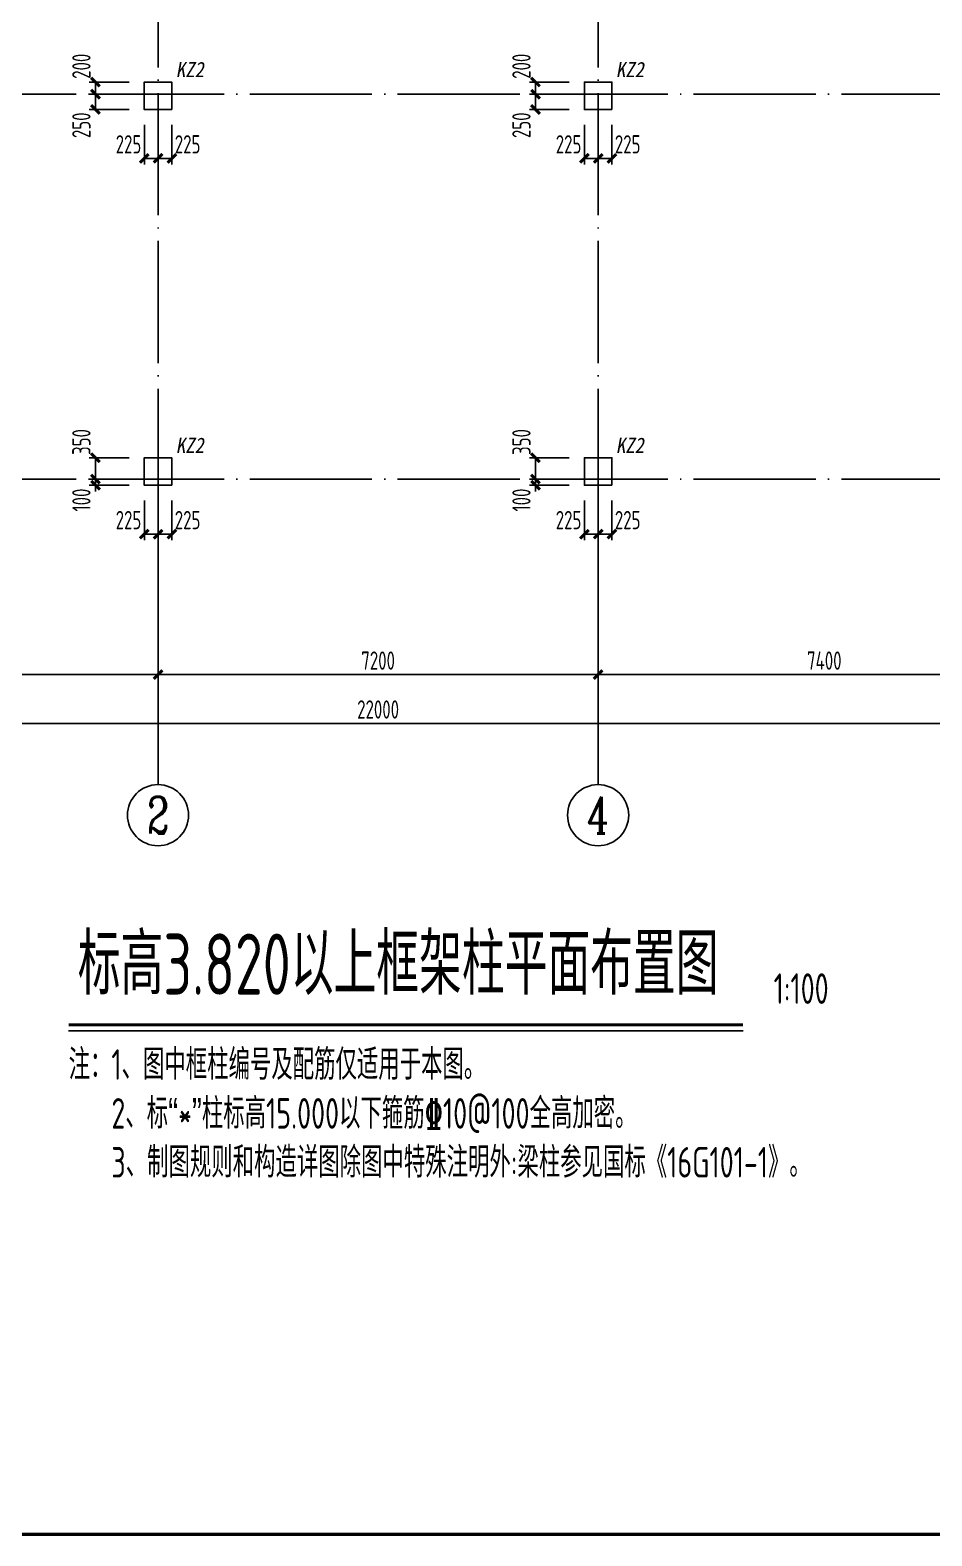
# Model space of a CAD drawing. Extents: x 9732137 to 18866768, y -962146 to 246094.
# Drawn here: x 9800205 to 9814959, y -99731 to -75086 of the extents above; entities that cross this region are included whole.
import ezdxf
from ezdxf.enums import TextEntityAlignment as Align

# ---------------------------------------------------------------- set-up
doc = ezdxf.new("R2010")
doc.units = 0
doc.header["$LTSCALE"] = 1000
doc.linetypes.add('DOTE', pattern=[2.42, 2, -0.2, 0.02, -0.2])
doc.layers.get('0').update_dxf_attribs({"linetype": 'CONTINUOUS'})
doc.layers.get('Defpoints').update_dxf_attribs({"linetype": 'CONTINUOUS'})
for name, color, linetype in [('AXIS', 1, 'DOTE'), ('AXIS_DIM', 3, 'CONTINUOUS'), ('AXIS_NUM', 7, 'CONTINUOUS'), ('BORDER', 7, 'CONTINUOUS'), ('COLU', 7, 'CONTINUOUS'), ('COLU_DIM', 3, 'CONTINUOUS'), ('NUM', 7, 'CONTINUOUS'), ('TEXT', 7, 'CONTINUOUS')]:
    doc.layers.add(name, color=color, linetype=linetype)
doc.styles.add('STYLE3', font='simhei.ttf', dxfattribs={"width": 0.9})
doc.styles.add('TSSD_Axis', font='Complex.shx', dxfattribs={"width": 0.7, "bigfont": 'hztxt.shx'})
doc.styles.add('TSSD_Dimension', font='Tssdeng.shx', dxfattribs={"width": 0.7, "bigfont": 'hztxt.shx'})
doc.styles.add('TSSD_Norm', font='Tssdeng.shx', dxfattribs={"width": 0.7, "bigfont": 'hztxt.shx'})
doc.styles.add('TSSD_Rein', font='Tssdeng.shx', dxfattribs={"width": 0.7, "bigfont": 'hztxt.shx'})
doc.dimstyles.new('TSSD_100_100$0', dxfattribs={"dimtxt": 300, "dimasz": 100, "dimexe": 100, "dimexo": 250, "dimgap": 80, "dimtad": 1, "dimdec": 0, "dimzin": 0, "dimdsep": 46, "dimtxsty": 'TSSD_Dimension', "dimblk1": 'ARCHTICK', "dimblk2": 'ARCHTICK', "dimsah": 1, "dimcen": 0, "dimclrd": 3, "dimclre": 256, "dimclrt": 7, "dimadec": 1, "dimazin": 0, "dimtfac": 1, "dimtdec": 0, "dimtix": 1, "dimtmove": 2, "dimatfit": 3, "dimldrblk": 'ARCHTICK', "dimfxl": 1, "dimtolj": 1, "dimtzin": 0, "dimarcsym": 0})

# ---------------------------------------------------------------- blocks, each defined once
blk = doc.blocks.new('ts_axno')
at = {"color": 0, "linetype": 'ByBlock', "lineweight": -2}
blk.add_circle((0, 0), 0.5, dxfattribs=at)
at = {"color": 0, "linetype": 'ByBlock', "lineweight": -2, "style": 'TSSD_Axis', "width": 0.7}
blk.add_attdef('A', text='', height=0.6, dxfattribs=at).set_placement((0, 0), align=Align.MIDDLE_CENTER)
blk = doc.blocks.new('_ArchTick')
at = {"color": 0, "linetype": 'ByBlock', "const_width": 0.5}
blk.add_lwpolyline([(-0.71, -0.71), (0.71, 0.71)], dxfattribs=at)
blk = doc.blocks.new('*D285')
at = {"layer": 'AXIS_DIM', "lineweight": -2}
for p, q in [((9809499, -83685), (9809499, -85735)), ((9816899, -83685), (9816899, -85735))]:
    blk.add_line(p, q, dxfattribs=at)
at = {"layer": 'AXIS_DIM', "color": 3, "lineweight": -2}
blk.add_line((9816899, -85635), (9809499, -85635), dxfattribs=at)
at = {"layer": 'Defpoints', "color": 0}
for p in [(9809499, -83435), (9816899, -83435), (9809499, -85635)]:
    blk.add_point(p, dxfattribs=at)
at = {"layer": 'AXIS_DIM', "color": 3, "lineweight": -2, "xscale": 100, "yscale": 100, "zscale": 100, "rotation": 180}
blk.add_blockref('_ArchTick', (9809499, -85635), dxfattribs=at)
at = {"layer": 'AXIS_DIM', "color": 3, "lineweight": -2, "xscale": 100, "yscale": 100, "zscale": 100}
blk.add_blockref('_ArchTick', (9816899, -85635), dxfattribs=at)
at = {"layer": 'AXIS_DIM', "color": 7, "insert": (9813199, -85405), "char_height": 300, "attachment_point": 5, "style": 'TSSD_Dimension'}
blk.add_mtext('\\A1;7400', dxfattribs=at)
blk = doc.blocks.new('*D286')
at = {"layer": 'AXIS_DIM', "lineweight": -2}
for p, q in [((9802299, -83685), (9802299, -85735)), ((9809499, -83685), (9809499, -85735))]:
    blk.add_line(p, q, dxfattribs=at)
at = {"layer": 'AXIS_DIM', "color": 3, "lineweight": -2}
blk.add_line((9809499, -85635), (9802299, -85635), dxfattribs=at)
at = {"layer": 'Defpoints', "color": 0}
for p in [(9802299, -83435), (9809499, -83435), (9802299, -85635)]:
    blk.add_point(p, dxfattribs=at)
at = {"layer": 'AXIS_DIM', "color": 3, "lineweight": -2, "xscale": 100, "yscale": 100, "zscale": 100, "rotation": 180}
blk.add_blockref('_ArchTick', (9802299, -85635), dxfattribs=at)
at = {"layer": 'AXIS_DIM', "color": 3, "lineweight": -2, "xscale": 100, "yscale": 100, "zscale": 100}
blk.add_blockref('_ArchTick', (9809499, -85635), dxfattribs=at)
at = {"layer": 'AXIS_DIM', "color": 7, "insert": (9805899, -85405), "char_height": 300, "attachment_point": 5, "style": 'TSSD_Dimension'}
blk.add_mtext('\\A1;7200', dxfattribs=at)
blk = doc.blocks.new('*D287')
at = {"layer": 'AXIS_DIM', "lineweight": -2}
for p, q in [((9794899, -83685), (9794899, -85735)), ((9802299, -83685), (9802299, -85735))]:
    blk.add_line(p, q, dxfattribs=at)
at = {"layer": 'AXIS_DIM', "color": 3, "lineweight": -2}
blk.add_line((9802299, -85635), (9794899, -85635), dxfattribs=at)
at = {"layer": 'Defpoints', "color": 0}
for p in [(9794899, -83435), (9802299, -83435), (9794899, -85635)]:
    blk.add_point(p, dxfattribs=at)
at = {"layer": 'AXIS_DIM', "color": 3, "lineweight": -2, "xscale": 100, "yscale": 100, "zscale": 100, "rotation": 180}
blk.add_blockref('_ArchTick', (9794899, -85635), dxfattribs=at)
at = {"layer": 'AXIS_DIM', "color": 3, "lineweight": -2, "xscale": 100, "yscale": 100, "zscale": 100}
blk.add_blockref('_ArchTick', (9802299, -85635), dxfattribs=at)
at = {"layer": 'AXIS_DIM', "color": 7, "insert": (9798599, -85405), "char_height": 300, "attachment_point": 5, "style": 'TSSD_Dimension'}
blk.add_mtext('\\A1;7400', dxfattribs=at)
blk = doc.blocks.new('*D288')
at = {"layer": 'AXIS_DIM', "lineweight": -2}
for p, q in [((9794899, -83685), (9794899, -86535)), ((9816899, -83685), (9816899, -86535))]:
    blk.add_line(p, q, dxfattribs=at)
at = {"layer": 'AXIS_DIM', "color": 3, "lineweight": -2}
blk.add_line((9794899, -86435), (9816899, -86435), dxfattribs=at)
at = {"layer": 'Defpoints', "color": 0}
for p in [(9794899, -83435), (9816899, -83435), (9816899, -86435)]:
    blk.add_point(p, dxfattribs=at)
at = {"layer": 'AXIS_DIM', "color": 3, "lineweight": -2, "xscale": 100, "yscale": 100, "zscale": 100, "rotation": 180}
blk.add_blockref('_ArchTick', (9794899, -86435), dxfattribs=at)
at = {"layer": 'AXIS_DIM', "color": 3, "lineweight": -2, "xscale": 100, "yscale": 100, "zscale": 100}
blk.add_blockref('_ArchTick', (9816899, -86435), dxfattribs=at)
at = {"layer": 'AXIS_DIM', "color": 7, "insert": (9805899, -86205), "char_height": 300, "attachment_point": 5, "style": 'TSSD_Dimension'}
blk.add_mtext('\\A1;22000', dxfattribs=at)
blk = doc.blocks.new('*D324')
at = {"layer": 'COLU_DIM', "lineweight": -2}
for p, q in [((9809499, -76635), (9809499, -77285)), ((9809724, -76635), (9809724, -77285))]:
    blk.add_line(p, q, dxfattribs=at)
at = {"layer": 'COLU_DIM', "color": 3, "lineweight": -2}
blk.add_line((9809724, -77185), (9809499, -77185), dxfattribs=at)
at = {"layer": 'Defpoints', "color": 0}
for p in [(9809499, -76385), (9809724, -76385), (9809499, -77185)]:
    blk.add_point(p, dxfattribs=at)
at = {"layer": 'COLU_DIM', "color": 3, "lineweight": -2, "xscale": 100, "yscale": 100, "zscale": 100, "rotation": 180}
blk.add_blockref('_ArchTick', (9809499, -77185), dxfattribs=at)
at = {"layer": 'COLU_DIM', "color": 3, "lineweight": -2, "xscale": 100, "yscale": 100, "zscale": 100}
blk.add_blockref('_ArchTick', (9809724, -77185), dxfattribs=at)
at = {"layer": 'COLU_DIM', "color": 7, "insert": (9809982, -76955), "char_height": 300, "attachment_point": 5, "style": 'TSSD_Dimension'}
blk.add_mtext('\\A1;225', dxfattribs=at)
blk = doc.blocks.new('*D325')
at = {"layer": 'COLU_DIM', "lineweight": -2}
for p, q in [((9809274, -76635), (9809274, -77285)), ((9809499, -76635), (9809499, -77285))]:
    blk.add_line(p, q, dxfattribs=at)
at = {"layer": 'COLU_DIM', "color": 3, "lineweight": -2}
blk.add_line((9809499, -77185), (9809274, -77185), dxfattribs=at)
at = {"layer": 'Defpoints', "color": 0}
for p in [(9809274, -76385), (9809499, -76385), (9809274, -77185)]:
    blk.add_point(p, dxfattribs=at)
at = {"layer": 'COLU_DIM', "color": 3, "lineweight": -2, "xscale": 100, "yscale": 100, "zscale": 100, "rotation": 180}
blk.add_blockref('_ArchTick', (9809274, -77185), dxfattribs=at)
at = {"layer": 'COLU_DIM', "color": 3, "lineweight": -2, "xscale": 100, "yscale": 100, "zscale": 100}
blk.add_blockref('_ArchTick', (9809499, -77185), dxfattribs=at)
at = {"layer": 'COLU_DIM', "color": 7, "insert": (9809015, -76955), "char_height": 300, "attachment_point": 5, "style": 'TSSD_Dimension'}
blk.add_mtext('\\A1;225', dxfattribs=at)
blk = doc.blocks.new('*D326')
at = {"layer": 'COLU_DIM', "lineweight": -2}
for p, q in [((9809024, -76135), (9808374, -76135)), ((9809024, -76385), (9808374, -76385))]:
    blk.add_line(p, q, dxfattribs=at)
at = {"layer": 'COLU_DIM', "color": 3, "lineweight": -2}
blk.add_line((9808474, -76385), (9808474, -76135), dxfattribs=at)
at = {"layer": 'Defpoints', "color": 0}
for p in [(9808474, -76135), (9809274, -76135), (9809274, -76385)]:
    blk.add_point(p, dxfattribs=at)
at = {"layer": 'COLU_DIM', "color": 3, "lineweight": -2, "xscale": 100, "yscale": 100, "zscale": 100}
for p, rotation in [((9808474, -76135), 90), ((9808474, -76385), 270)]:
    blk.add_blockref('_ArchTick', p, dxfattribs=dict(at, rotation=rotation))
at = {"layer": 'COLU_DIM', "color": 7, "insert": (9808244, -76643), "char_height": 300, "attachment_point": 5, "rotation": 90, "style": 'TSSD_Dimension'}
blk.add_mtext('\\A1;250', dxfattribs=at)
blk = doc.blocks.new('*D327')
at = {"layer": 'COLU_DIM', "lineweight": -2}
for p, q in [((9809024, -75935), (9808374, -75935)), ((9809024, -76135), (9808374, -76135))]:
    blk.add_line(p, q, dxfattribs=at)
at = {"layer": 'COLU_DIM', "color": 3, "lineweight": -2}
blk.add_line((9808474, -76135), (9808474, -75935), dxfattribs=at)
at = {"layer": 'Defpoints', "color": 0}
for p in [(9808474, -75935), (9809274, -75935), (9809274, -76135)]:
    blk.add_point(p, dxfattribs=at)
at = {"layer": 'COLU_DIM', "color": 3, "lineweight": -2, "xscale": 100, "yscale": 100, "zscale": 100}
for p, rotation in [((9808474, -75935), 90), ((9808474, -76135), 270)]:
    blk.add_blockref('_ArchTick', p, dxfattribs=dict(at, rotation=rotation))
at = {"layer": 'COLU_DIM', "color": 7, "insert": (9808244, -75677), "char_height": 300, "attachment_point": 5, "rotation": 90, "style": 'TSSD_Dimension'}
blk.add_mtext('\\A1;200', dxfattribs=at)
blk = doc.blocks.new('*D328')
at = {"layer": 'COLU_DIM', "lineweight": -2}
for p, q in [((9809499, -82785), (9809499, -83435)), ((9809724, -82785), (9809724, -83435))]:
    blk.add_line(p, q, dxfattribs=at)
at = {"layer": 'COLU_DIM', "color": 3, "lineweight": -2}
blk.add_line((9809724, -83335), (9809499, -83335), dxfattribs=at)
at = {"layer": 'Defpoints', "color": 0}
for p in [(9809499, -82535), (9809724, -82535), (9809499, -83335)]:
    blk.add_point(p, dxfattribs=at)
at = {"layer": 'COLU_DIM', "color": 3, "lineweight": -2, "xscale": 100, "yscale": 100, "zscale": 100, "rotation": 180}
blk.add_blockref('_ArchTick', (9809499, -83335), dxfattribs=at)
at = {"layer": 'COLU_DIM', "color": 3, "lineweight": -2, "xscale": 100, "yscale": 100, "zscale": 100}
blk.add_blockref('_ArchTick', (9809724, -83335), dxfattribs=at)
at = {"layer": 'COLU_DIM', "color": 7, "insert": (9809982, -83105), "char_height": 300, "attachment_point": 5, "style": 'TSSD_Dimension'}
blk.add_mtext('\\A1;225', dxfattribs=at)
blk = doc.blocks.new('*D329')
at = {"layer": 'COLU_DIM', "lineweight": -2}
for p, q in [((9809274, -82785), (9809274, -83435)), ((9809499, -82785), (9809499, -83435))]:
    blk.add_line(p, q, dxfattribs=at)
at = {"layer": 'COLU_DIM', "color": 3, "lineweight": -2}
blk.add_line((9809499, -83335), (9809274, -83335), dxfattribs=at)
at = {"layer": 'Defpoints', "color": 0}
for p in [(9809274, -82535), (9809499, -82535), (9809274, -83335)]:
    blk.add_point(p, dxfattribs=at)
at = {"layer": 'COLU_DIM', "color": 3, "lineweight": -2, "xscale": 100, "yscale": 100, "zscale": 100, "rotation": 180}
blk.add_blockref('_ArchTick', (9809274, -83335), dxfattribs=at)
at = {"layer": 'COLU_DIM', "color": 3, "lineweight": -2, "xscale": 100, "yscale": 100, "zscale": 100}
blk.add_blockref('_ArchTick', (9809499, -83335), dxfattribs=at)
at = {"layer": 'COLU_DIM', "color": 7, "insert": (9809015, -83105), "char_height": 300, "attachment_point": 5, "style": 'TSSD_Dimension'}
blk.add_mtext('\\A1;225', dxfattribs=at)
blk = doc.blocks.new('*D330')
at = {"layer": 'COLU_DIM', "lineweight": -2}
for p, q in [((9809024, -82435), (9808374, -82435)), ((9809024, -82535), (9808374, -82535))]:
    blk.add_line(p, q, dxfattribs=at)
at = {"layer": 'COLU_DIM', "color": 3, "lineweight": -2}
for p, q in [((9808474, -82435), (9808474, -82335)), ((9808474, -82535), (9808474, -82435)), ((9808474, -82535), (9808474, -82635))]:
    blk.add_line(p, q, dxfattribs=at)
at = {"layer": 'Defpoints', "color": 0}
for p in [(9808474, -82435), (9809274, -82435), (9809274, -82535)]:
    blk.add_point(p, dxfattribs=at)
at = {"layer": 'COLU_DIM', "color": 3, "lineweight": -2, "xscale": 100, "yscale": 100, "zscale": 100}
for p, rotation in [((9808474, -82435), 270), ((9808474, -82535), 90)]:
    blk.add_blockref('_ArchTick', p, dxfattribs=dict(at, rotation=rotation))
at = {"layer": 'COLU_DIM', "color": 7, "insert": (9808244, -82777), "char_height": 300, "attachment_point": 5, "rotation": 90, "style": 'TSSD_Dimension'}
blk.add_mtext('\\A1;100', dxfattribs=at)
blk = doc.blocks.new('*D331')
at = {"layer": 'COLU_DIM', "lineweight": -2}
for p, q in [((9809024, -82085), (9808374, -82085)), ((9809024, -82435), (9808374, -82435))]:
    blk.add_line(p, q, dxfattribs=at)
at = {"layer": 'COLU_DIM', "color": 3, "lineweight": -2}
blk.add_line((9808474, -82435), (9808474, -82085), dxfattribs=at)
at = {"layer": 'Defpoints', "color": 0}
for p in [(9808474, -82085), (9809274, -82085), (9809274, -82435)]:
    blk.add_point(p, dxfattribs=at)
at = {"layer": 'COLU_DIM', "color": 3, "lineweight": -2, "xscale": 100, "yscale": 100, "zscale": 100}
for p, rotation in [((9808474, -82085), 90), ((9808474, -82435), 270)]:
    blk.add_blockref('_ArchTick', p, dxfattribs=dict(at, rotation=rotation))
at = {"layer": 'COLU_DIM', "color": 7, "insert": (9808244, -81827), "char_height": 300, "attachment_point": 5, "rotation": 90, "style": 'TSSD_Dimension'}
blk.add_mtext('\\A1;350', dxfattribs=at)
blk = doc.blocks.new('*D348')
at = {"layer": 'COLU_DIM', "lineweight": -2}
for p, q in [((9802299, -76635), (9802299, -77285)), ((9802524, -76635), (9802524, -77285))]:
    blk.add_line(p, q, dxfattribs=at)
at = {"layer": 'COLU_DIM', "color": 3, "lineweight": -2}
blk.add_line((9802524, -77185), (9802299, -77185), dxfattribs=at)
at = {"layer": 'Defpoints', "color": 0}
for p in [(9802299, -76385), (9802524, -76385), (9802299, -77185)]:
    blk.add_point(p, dxfattribs=at)
at = {"layer": 'COLU_DIM', "color": 3, "lineweight": -2, "xscale": 100, "yscale": 100, "zscale": 100, "rotation": 180}
blk.add_blockref('_ArchTick', (9802299, -77185), dxfattribs=at)
at = {"layer": 'COLU_DIM', "color": 3, "lineweight": -2, "xscale": 100, "yscale": 100, "zscale": 100}
blk.add_blockref('_ArchTick', (9802524, -77185), dxfattribs=at)
at = {"layer": 'COLU_DIM', "color": 7, "insert": (9802782, -76955), "char_height": 300, "attachment_point": 5, "style": 'TSSD_Dimension'}
blk.add_mtext('\\A1;225', dxfattribs=at)
blk = doc.blocks.new('*D349')
at = {"layer": 'COLU_DIM', "lineweight": -2}
for p, q in [((9802074, -76635), (9802074, -77285)), ((9802299, -76635), (9802299, -77285))]:
    blk.add_line(p, q, dxfattribs=at)
at = {"layer": 'COLU_DIM', "color": 3, "lineweight": -2}
blk.add_line((9802299, -77185), (9802074, -77185), dxfattribs=at)
at = {"layer": 'Defpoints', "color": 0}
for p in [(9802074, -76385), (9802299, -76385), (9802074, -77185)]:
    blk.add_point(p, dxfattribs=at)
at = {"layer": 'COLU_DIM', "color": 3, "lineweight": -2, "xscale": 100, "yscale": 100, "zscale": 100, "rotation": 180}
blk.add_blockref('_ArchTick', (9802074, -77185), dxfattribs=at)
at = {"layer": 'COLU_DIM', "color": 3, "lineweight": -2, "xscale": 100, "yscale": 100, "zscale": 100}
blk.add_blockref('_ArchTick', (9802299, -77185), dxfattribs=at)
at = {"layer": 'COLU_DIM', "color": 7, "insert": (9801815, -76955), "char_height": 300, "attachment_point": 5, "style": 'TSSD_Dimension'}
blk.add_mtext('\\A1;225', dxfattribs=at)
blk = doc.blocks.new('*D350')
at = {"layer": 'COLU_DIM', "lineweight": -2}
for p, q in [((9801824, -76135), (9801174, -76135)), ((9801824, -76385), (9801174, -76385))]:
    blk.add_line(p, q, dxfattribs=at)
at = {"layer": 'COLU_DIM', "color": 3, "lineweight": -2}
blk.add_line((9801274, -76385), (9801274, -76135), dxfattribs=at)
at = {"layer": 'Defpoints', "color": 0}
for p in [(9801274, -76135), (9802074, -76135), (9802074, -76385)]:
    blk.add_point(p, dxfattribs=at)
at = {"layer": 'COLU_DIM', "color": 3, "lineweight": -2, "xscale": 100, "yscale": 100, "zscale": 100}
for p, rotation in [((9801274, -76135), 90), ((9801274, -76385), 270)]:
    blk.add_blockref('_ArchTick', p, dxfattribs=dict(at, rotation=rotation))
at = {"layer": 'COLU_DIM', "color": 7, "insert": (9801044, -76643), "char_height": 300, "attachment_point": 5, "rotation": 90, "style": 'TSSD_Dimension'}
blk.add_mtext('\\A1;250', dxfattribs=at)
blk = doc.blocks.new('*D351')
at = {"layer": 'COLU_DIM', "lineweight": -2}
for p, q in [((9801824, -75935), (9801174, -75935)), ((9801824, -76135), (9801174, -76135))]:
    blk.add_line(p, q, dxfattribs=at)
at = {"layer": 'COLU_DIM', "color": 3, "lineweight": -2}
blk.add_line((9801274, -76135), (9801274, -75935), dxfattribs=at)
at = {"layer": 'Defpoints', "color": 0}
for p in [(9801274, -75935), (9802074, -75935), (9802074, -76135)]:
    blk.add_point(p, dxfattribs=at)
at = {"layer": 'COLU_DIM', "color": 3, "lineweight": -2, "xscale": 100, "yscale": 100, "zscale": 100}
for p, rotation in [((9801274, -75935), 90), ((9801274, -76135), 270)]:
    blk.add_blockref('_ArchTick', p, dxfattribs=dict(at, rotation=rotation))
at = {"layer": 'COLU_DIM', "color": 7, "insert": (9801044, -75677), "char_height": 300, "attachment_point": 5, "rotation": 90, "style": 'TSSD_Dimension'}
blk.add_mtext('\\A1;200', dxfattribs=at)
blk = doc.blocks.new('*D352')
at = {"layer": 'COLU_DIM', "lineweight": -2}
for p, q in [((9802299, -82785), (9802299, -83435)), ((9802524, -82785), (9802524, -83435))]:
    blk.add_line(p, q, dxfattribs=at)
at = {"layer": 'COLU_DIM', "color": 3, "lineweight": -2}
blk.add_line((9802524, -83335), (9802299, -83335), dxfattribs=at)
at = {"layer": 'Defpoints', "color": 0}
for p in [(9802299, -82535), (9802524, -82535), (9802299, -83335)]:
    blk.add_point(p, dxfattribs=at)
at = {"layer": 'COLU_DIM', "color": 3, "lineweight": -2, "xscale": 100, "yscale": 100, "zscale": 100, "rotation": 180}
blk.add_blockref('_ArchTick', (9802299, -83335), dxfattribs=at)
at = {"layer": 'COLU_DIM', "color": 3, "lineweight": -2, "xscale": 100, "yscale": 100, "zscale": 100}
blk.add_blockref('_ArchTick', (9802524, -83335), dxfattribs=at)
at = {"layer": 'COLU_DIM', "color": 7, "insert": (9802782, -83105), "char_height": 300, "attachment_point": 5, "style": 'TSSD_Dimension'}
blk.add_mtext('\\A1;225', dxfattribs=at)
blk = doc.blocks.new('*D353')
at = {"layer": 'COLU_DIM', "lineweight": -2}
for p, q in [((9802074, -82785), (9802074, -83435)), ((9802299, -82785), (9802299, -83435))]:
    blk.add_line(p, q, dxfattribs=at)
at = {"layer": 'COLU_DIM', "color": 3, "lineweight": -2}
blk.add_line((9802299, -83335), (9802074, -83335), dxfattribs=at)
at = {"layer": 'Defpoints', "color": 0}
for p in [(9802074, -82535), (9802299, -82535), (9802074, -83335)]:
    blk.add_point(p, dxfattribs=at)
at = {"layer": 'COLU_DIM', "color": 3, "lineweight": -2, "xscale": 100, "yscale": 100, "zscale": 100, "rotation": 180}
blk.add_blockref('_ArchTick', (9802074, -83335), dxfattribs=at)
at = {"layer": 'COLU_DIM', "color": 3, "lineweight": -2, "xscale": 100, "yscale": 100, "zscale": 100}
blk.add_blockref('_ArchTick', (9802299, -83335), dxfattribs=at)
at = {"layer": 'COLU_DIM', "color": 7, "insert": (9801815, -83105), "char_height": 300, "attachment_point": 5, "style": 'TSSD_Dimension'}
blk.add_mtext('\\A1;225', dxfattribs=at)
blk = doc.blocks.new('*D354')
at = {"layer": 'COLU_DIM', "lineweight": -2}
for p, q in [((9801824, -82435), (9801174, -82435)), ((9801824, -82535), (9801174, -82535))]:
    blk.add_line(p, q, dxfattribs=at)
at = {"layer": 'COLU_DIM', "color": 3, "lineweight": -2}
for p, q in [((9801274, -82435), (9801274, -82335)), ((9801274, -82535), (9801274, -82435)), ((9801274, -82535), (9801274, -82635))]:
    blk.add_line(p, q, dxfattribs=at)
at = {"layer": 'Defpoints', "color": 0}
for p in [(9801274, -82435), (9802074, -82435), (9802074, -82535)]:
    blk.add_point(p, dxfattribs=at)
at = {"layer": 'COLU_DIM', "color": 3, "lineweight": -2, "xscale": 100, "yscale": 100, "zscale": 100}
for p, rotation in [((9801274, -82435), 270), ((9801274, -82535), 90)]:
    blk.add_blockref('_ArchTick', p, dxfattribs=dict(at, rotation=rotation))
at = {"layer": 'COLU_DIM', "color": 7, "insert": (9801044, -82777), "char_height": 300, "attachment_point": 5, "rotation": 90, "style": 'TSSD_Dimension'}
blk.add_mtext('\\A1;100', dxfattribs=at)
blk = doc.blocks.new('*D355')
at = {"layer": 'COLU_DIM', "lineweight": -2}
for p, q in [((9801824, -82085), (9801174, -82085)), ((9801824, -82435), (9801174, -82435))]:
    blk.add_line(p, q, dxfattribs=at)
at = {"layer": 'COLU_DIM', "color": 3, "lineweight": -2}
blk.add_line((9801274, -82435), (9801274, -82085), dxfattribs=at)
at = {"layer": 'Defpoints', "color": 0}
for p in [(9801274, -82085), (9802074, -82085), (9802074, -82435)]:
    blk.add_point(p, dxfattribs=at)
at = {"layer": 'COLU_DIM', "color": 3, "lineweight": -2, "xscale": 100, "yscale": 100, "zscale": 100}
for p, rotation in [((9801274, -82085), 90), ((9801274, -82435), 270)]:
    blk.add_blockref('_ArchTick', p, dxfattribs=dict(at, rotation=rotation))
at = {"layer": 'COLU_DIM', "color": 7, "insert": (9801044, -81827), "char_height": 300, "attachment_point": 5, "rotation": 90, "style": 'TSSD_Dimension'}
blk.add_mtext('\\A1;350', dxfattribs=at)

msp = doc.modelspace()

# ---------------------------------------------------------------- linework, layer by layer
at = {"layer": 'AXIS'}
for p, q in [((9802298.5, -66435.1, 0), (9802298.5, -83435.1, 0)), ((9809498.5, -66435.1, 0), (9809498.5, -83435.1, 0)), ((9817898.5, -76135.1, 0), (9793898.5, -76135.1, 0)), ((9817898.5, -82435.1, 0), (9793898.5, -82435.1, 0))]:
    msp.add_line(p, q, dxfattribs=at)
at = {"layer": 'AXIS_NUM'}
for p, q in [((9802298.5, -83435.1, 0), (9802298.5, -87435.1, 0)), ((9809498.5, -83435.1, 0), (9809498.5, -87435.1, 0))]:
    msp.add_line(p, q, dxfattribs=at)
at = {"layer": 'BORDER', "const_width": 50}
msp.add_lwpolyline([(9779556.8, -99706.3), (9779556.8, -59706.3), (9835456.8, -59706.3), (9835456.8, -99706.3)], close=True, dxfattribs=at)
at = {"layer": 'COLU', "ltscale": 1}
for points in [[(9802523.5, -76385.1), (9802523.5, -75935.1), (9802073.5, -75935.1), (9802073.5, -76385.1)], [(9809723.5, -76385.1), (9809723.5, -75935.1), (9809273.5, -75935.1), (9809273.5, -76385.1)], [(9802523.5, -82535.1), (9802523.5, -82085.1), (9802073.5, -82085.1), (9802073.5, -82535.1)], [(9809723.5, -82535.1), (9809723.5, -82085.1), (9809273.5, -82085.1), (9809273.5, -82535.1)]]:
    msp.add_lwpolyline(points, close=True, dxfattribs=at)
at = {"layer": 'NUM', "const_width": 50, "elevation": 0}
msp.add_lwpolyline([(9800834.9, -91366), (9811869.9, -91366)], dxfattribs=at)
at = {"layer": 'NUM', "elevation": 0}
msp.add_lwpolyline([(9800834.9, -91466), (9811869.9, -91466)], dxfattribs=at)

# ---------------------------------------------------------------- block references
at = {"layer": 'AXIS_NUM'}
ref = msp.add_blockref('ts_axno', (9802298.5, -87935.1, 0), dxfattribs=dict(at, xscale=-1000, yscale=1000, zscale=1000, rotation=180))
ref.add_attrib('2', '2', dxfattribs={"height": 600, "style": 'TSSD_Axis', "width": 0.7}).set_placement((9802298.5, -87935.1, 0), align=Align.MIDDLE_CENTER)
ref = msp.add_blockref('ts_axno', (9809498.5, -87935.1, 0), dxfattribs=dict(at, xscale=-1000, yscale=1000, zscale=1000, rotation=180))
ref.add_attrib('4', '4', dxfattribs={"height": 600, "style": 'TSSD_Axis', "width": 0.7}).set_placement((9809498.5, -87935.1, 0), align=Align.MIDDLE_CENTER)

# ---------------------------------------------------------------- texts
at = {"layer": 'NUM', "style": 'TSSD_Norm', "width": 0.7}
for s, height, p in [('标高3.820以上框架柱平面布置图', 1000, (9800985.2, -91173.8, 0)), ('1:100', 500, (9812369.9, -91173.8, 0))]:
    msp.add_text(s, height=height, dxfattribs=at).set_placement(p, align=Align.BOTTOM_LEFT)
at = {"layer": 'TEXT', "color": 2, "style": 'STYLE3', "oblique": 10, "width": 0.9}
for p in [(9802591, -75855.5, 0), (9809791, -75855.5, 0), (9802591, -82005.5, 0), (9809791, -82005.5, 0)]:
    msp.add_text('KZ2', height=250, rotation=360, dxfattribs=at).set_placement(p)
at = {"layer": 'TEXT', "style": 'TSSD_Rein', "width": 0.7}
for s, p in [('注：1、图中框柱编号及配筋仅适用于本图。', (9800834.9, -92266, 0)), ('2、标“*”柱标高15.000以下箍筋%%13210@100全高加密。', (9801534.9, -93066, 0)), ('3、制图规则和构造详图除图中特殊注明外:梁柱参见国标《16G101-1》。', (9801534.9, -93866, 0))]:
    msp.add_text(s, height=500, dxfattribs=at).set_placement(p)

# ---------------------------------------------------------------- dimensions: what is measured, and where the dimension line sits
at = {"layer": 'AXIS_DIM'}
for base, p1, p2, picture, middle in [((9794898.5, -85635.1, 0), (9802298.5, -83435.1, 0), (9794898.5, -83435.1, 0), '*D287', (9798598.5, -85405.1, 0)), ((9816898.5, -86435.1, 0), (9794898.5, -83435.1, 0), (9816898.5, -83435.1, 0), '*D288', (9805898.5, -86205.1, 0)), ((9802298.5, -85635.1, 0), (9809498.5, -83435.1, 0), (9802298.5, -83435.1, 0), '*D286', (9805898.5, -85405.1, 0)), ((9809498.5, -85635.1, 0), (9816898.5, -83435.1, 0), (9809498.5, -83435.1, 0), '*D285', (9813198.5, -85405.1, 0))]:
    dim = msp.add_linear_dim(base=base, p1=p1, p2=p2, dimstyle='TSSD_100_100$0', dxfattribs=at)
    dim.commit()
    dim.dimension.update_dxf_attribs({"geometry": picture, "text_midpoint": middle})
at = {"layer": 'COLU_DIM'}
for base, p1, p2, angle, picture, middle in [((9801273.5, -75935.1, 0), (9802073.5, -76135.1, 0), (9802073.5, -75935.1, 0), 90, '*D351', (9801043.5, -75677, 0)), ((9808473.5, -75935.1, 0), (9809273.5, -76135.1, 0), (9809273.5, -75935.1, 0), 90, '*D327', (9808243.5, -75677, 0)), ((9801273.5, -76135.1, 0), (9802073.5, -76385.1, 0), (9802073.5, -76135.1, 0), 90, '*D350', (9801043.5, -76643.1, 0)), ((9808473.5, -76135.1, 0), (9809273.5, -76385.1, 0), (9809273.5, -76135.1, 0), 90, '*D326', (9808243.5, -76643.1, 0)), ((9802073.5, -77185.1, 0), (9802298.5, -76385.1, 0), (9802073.5, -76385.1, 0), 180, '*D349', (9801815.5, -76955.1, 0)), ((9802298.5, -77185.1, 0), (9802523.5, -76385.1, 0), (9802298.5, -76385.1, 0), 180, '*D348', (9802781.6, -76955.1, 0)), ((9809273.5, -77185.1, 0), (9809498.5, -76385.1, 0), (9809273.5, -76385.1, 0), 180, '*D325', (9809015.5, -76955.1, 0)), ((9809498.5, -77185.1, 0), (9809723.5, -76385.1, 0), (9809498.5, -76385.1, 0), 180, '*D324', (9809981.6, -76955.1, 0)), ((9801273.5, -82085.1, 0), (9802073.5, -82435.1, 0), (9802073.5, -82085.1, 0), 90, '*D355', (9801043.5, -81827, 0)), ((9808473.5, -82085.1, 0), (9809273.5, -82435.1, 0), (9809273.5, -82085.1, 0), 90, '*D331', (9808243.5, -81827, 0)), ((9801273.5, -82435.1, 0), (9802073.5, -82535.1, 0), (9802073.5, -82435.1, 0), 90, '*D354', (9801043.5, -82777, 0)), ((9802073.5, -83335.1, 0), (9802298.5, -82535.1, 0), (9802073.5, -82535.1, 0), 180, '*D353', (9801815.5, -83105.1, 0)), ((9802298.5, -83335.1, 0), (9802523.5, -82535.1, 0), (9802298.5, -82535.1, 0), 180, '*D352', (9802781.6, -83105.1, 0)), ((9808473.5, -82435.1, 0), (9809273.5, -82535.1, 0), (9809273.5, -82435.1, 0), 90, '*D330', (9808243.5, -82777, 0)), ((9809273.5, -83335.1, 0), (9809498.5, -82535.1, 0), (9809273.5, -82535.1, 0), 180, '*D329', (9809015.5, -83105.1, 0)), ((9809498.5, -83335.1, 0), (9809723.5, -82535.1, 0), (9809498.5, -82535.1, 0), 180, '*D328', (9809981.6, -83105.1, 0))]:
    dim = msp.add_linear_dim(base=base, p1=p1, p2=p2, angle=angle, dimstyle='TSSD_100_100$0', dxfattribs=at)
    dim.commit()
    dim.dimension.update_dxf_attribs({"geometry": picture, "text_midpoint": middle, "dimtype": 160})

doc.saveas('drawing.dxf')
